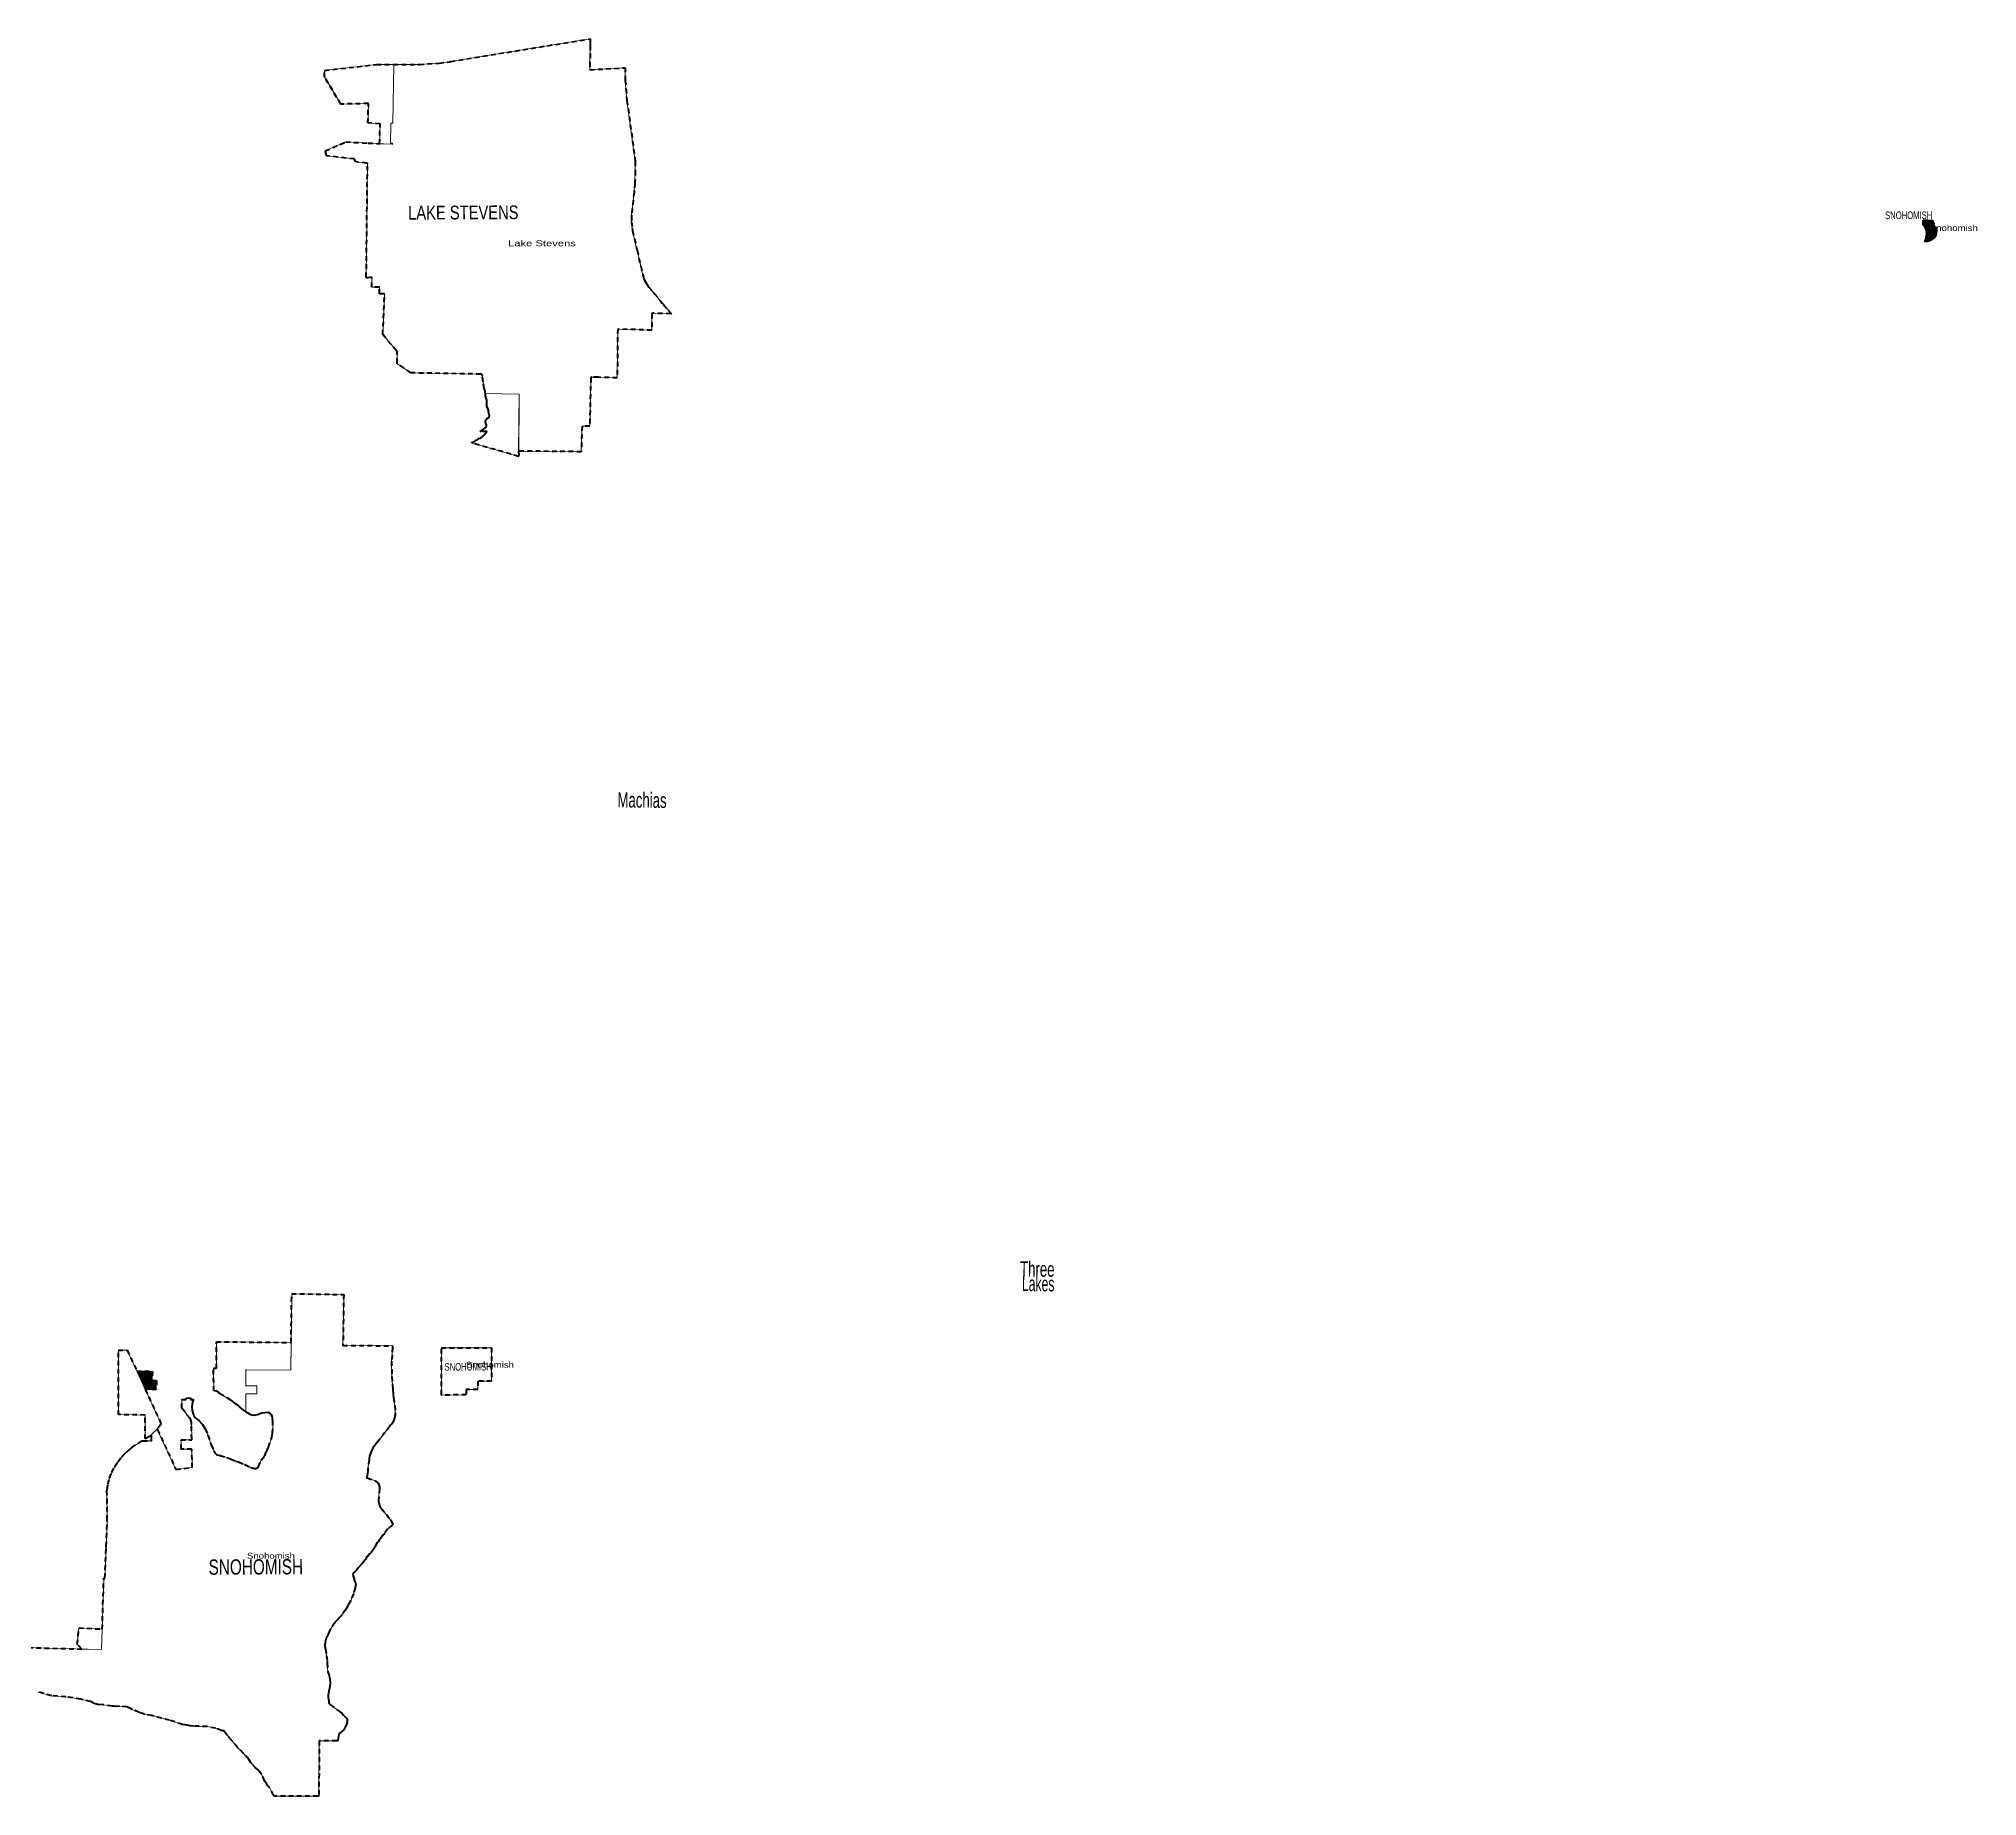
# Model space of a CAD drawing. Header units: feet. Extents: x -903180 to 1023491, y -707744 to 564635.
# Drawn here: x -274972 to -223858, y 150711 to 197042 of the extents above; entities that cross this region are included whole.
import ezdxf

# ---------------------------------------------------------------- set-up
doc = ezdxf.new("R2010")
doc.units = ezdxf.units.FT
doc.header["$LTSCALE"] = 80
doc.linetypes.add('SHORT_DASHED', pattern=[2.7, 1.5, -1.2])
doc.layers.add('13', color=7, linetype='SHORT_DASHED', lineweight=40)
doc.layers.add('58', color=7, linetype='Continuous', lineweight=13)
for name, color, linetype in [('14', 7, 'Continuous'), ('16', 7, 'Continuous'), ('36', 7, 'Continuous')]:
    doc.layers.add(name, color=color, linetype=linetype)

msp = doc.modelspace()

# ---------------------------------------------------------------- hatches: boundary and pattern name
at = {"layer": '58'}
for points in [[(-224932.84, 192024.55), (-224930.62, 191975.26), (-224936.77, 191931.23), (-224950.52, 191870.32), (-224975.08, 191813.35), (-225024.19, 191767.18), (-225069.38, 191740.66), (-225116.53, 191716.1), (-225181.36, 191696.46), (-225236.37, 191690.56), (-225203.95, 191779.95), (-225193.15, 191862.47), (-225188.24, 191918.46), (-225191.18, 191960.7), (-225203.95, 192013.74), (-225212.27, 192038.4), (-225219.64, 192053.5), (-225224.67, 192063.69), (-225228.97, 192070.45), (-225228.97, 192070.45), (-225249.14, 192102.15), (-225284.23, 192137.03), (-225283.39, 192257.03), (-225049.73, 192256.37), (-224956.16, 192084.29)], [(-272388.02, 161924.11), (-271976.13, 161910.04), (-271985.95, 161670.24), (-271865.95, 161670.48), (-271873.21, 161430.59), (-272162.5, 161433.9)]]:
    msp.add_hatch(color=256, dxfattribs=at).paths.add_polyline_path(points)

# ---------------------------------------------------------------- linework, layer by layer
at = {"layer": '13'}
for p, q in [((-265853.36, 190298.93), (-265852.44, 190318.93)), ((-272388.02, 161924.11), (-271976.13, 161910.04)), ((-272525.52, 159892.87), (-272346.38, 160019.73)), ((-266223.66, 157120.95), (-266252.41, 157093.27))]:
    msp.add_line(p, q, dxfattribs=at)
for points in [[(-265852.44, 190318.93), (-265872.45, 190318.71), (-265988.17, 190317.45), (-265988.17, 190496.15), (-266189.72, 190496.15), (-266187.64, 190755.88), (-266316.17, 190741.97), (-266336.17, 190739.8), (-266335.96, 190759.8), (-266305.17, 193744.68), (-266304.97, 193764.45), (-266327.09, 193766.84), (-266614.62, 193797.93), (-266654.62, 193874.3), (-267389.17, 193956.38), (-267418.26, 194085.21), (-266876.99, 194322.47), (-266286.16, 194292.13), (-265984.99, 194276.74), (-265971.76, 194803.34), (-266292.36, 194823.52), (-266279.54, 195334.19), (-267006.66, 195319.13), (-267438.24, 196037.23), (-267433.93, 196208.79), (-266066.93, 196362.39), (-265611.12, 196363.77), (-264974.21, 196366.16), (-264954.22, 196366.24), (-264934.21, 196367.41), (-264414.25, 196397.74), (-264151.76, 196434.26), (-264131.99, 196437.01), (-264111.76, 196440.32), (-260434.15, 197041.9), (-260434.02, 196906.02), (-260434, 196886.95), (-260434.14, 196866.02), (-260438.47, 196225.15), (-259507.27, 196277.95), (-259505.79, 195945.62), (-259462.59, 195416.8), (-259242.46, 193806.24), (-259243.93, 193564.21), (-259244.46, 193555.49), (-259250.38, 193274.52), (-259250.8, 193254.53), (-259252.57, 193234.52), (-259269.84, 193038.91), (-259271.61, 193018.87), (-259273.86, 192998.91), (-259341, 192402.65), (-259343.25, 192382.65), (-259343.1, 192362.65), (-259341.98, 192208.99), (-259322.56, 192036.42), (-259312.99, 191984), (-259206.66, 191512.41), (-259202.16, 191492.45), (-259197.45, 191472.41), (-259050.15, 190845.8), (-259045.5, 190826), (-259040.5, 190805.8), (-259028.56, 190757.55), (-259004.64, 190691.42), (-259001.25, 190683.87), (-258992.3, 190663.93), (-258979.73, 190643.87), (-258921.45, 190550.82), (-258881.54, 190497.03), (-258769.27, 190361.27), (-258752.73, 190341.27), (-258737.87, 190321.27), (-258532.04, 190074.22), (-258515.38, 190054.22), (-258496.87, 190034.22), (-258302.29, 189810.98), (-258284.71, 189790.82), (-258309.54, 189791.66), (-258783.37, 189807.76), (-258802.26, 189808.4), (-258802.45, 189788.44), (-258806.58, 189360.81), (-259706.35, 189388.94), (-259718.76, 188101.57), (-260224.39, 188117.06), (-260396.41, 188121.94), (-260416.02, 188122.5), (-260416.47, 188102.51), (-260445.09, 186830.97), (-260646.65, 186828.89), (-260667.43, 186155.62), (-262319.28, 186174.33), (-262317.35, 186031.32)], [(-262317.35, 186031.32), (-263562.91, 186390.37), (-263549.69, 186397.33), (-263524.93, 186410.52), (-263509.89, 186418.65), (-263494.32, 186427.14), (-263477.55, 186436.39), (-263463.87, 186443.97), (-263441.84, 186456.39), (-263424.09, 186466.49), (-263419.66, 186469.03), (-263414.87, 186471.8), (-263401.73, 186479.43), (-263390.31, 186486.07), (-263375.07, 186495.02), (-263350.61, 186509.58), (-263338.06, 186517.14), (-263327.76, 186523.4), (-263319.97, 186528.12), (-263313.28, 186532.2), (-263301.27, 186539.62), (-263296.56, 186542.53), (-263289.6, 186546.88), (-263284.7, 186549.93), (-263280.65, 186552.41), (-263278.04, 186554.45), (-263273.54, 186558.05), (-263263.52, 186566.21), (-263258.47, 186570.51), (-263247.44, 186580.03), (-263236.87, 186589.58), (-263228.33, 186597.57), (-263223.64, 186602.07), (-263215.19, 186610.36), (-263212.11, 186613.43), (-263204.49, 186621.25), (-263194.64, 186631.71), (-263183.92, 186643.59), (-263176.9, 186651.62), (-263171.27, 186658.29), (-263166.76, 186663.71), (-263158.76, 186673.58), (-263155.69, 186677.53), (-263148.87, 186686.31), (-263345.69, 186688.86), (-263308.4, 186703.09), (-263205.69, 186775.72), (-263167.47, 186834.19), (-263171.53, 186878.51), (-263177.58, 186876.49), (-263189.69, 186898.64), (-263185.67, 186914.76), (-263197.8, 186953.04), (-263187.75, 186979.24), (-263183.74, 186999.4), (-263163.6, 187013.51), (-263163.61, 187023.6), (-263103.44, 187053.74), (-263098.47, 187056.62), (-263093.82, 187069.61), (-263091.51, 187081.39), (-263090.38, 187090.83), (-263085.13, 187103.41), (-263112.69, 187204.63), (-263116.76, 187250.97), (-263122.49, 187279.51), (-263136.42, 187307.04), (-263147.07, 187327.51), (-263159.18, 187355.72), (-263157.18, 187371.83), (-263153.2, 187456.94), (-263158.16, 187513.47), (-263189.26, 187622.9), (-263194.4, 187659.64), (-263202.03, 187721.89), (-263205.15, 187755.14), (-263205.75, 187757.04), (-263207, 187761.06), (-263213.67, 187782.94), (-263219.72, 187801.06), (-263227.73, 187825.02), (-263253.59, 188000.78), (-263273.88, 188147.85), (-263281.43, 188180.97), (-263291.81, 188200.91), (-263315.07, 188201.33), (-265161.12, 188234.67), (-265500.07, 188466.54), (-265518.03, 188478.82), (-265518.36, 188500.22), (-265522.7, 188776.51), (-265523.01, 188796.49), (-265539.82, 188816.51), (-265901.68, 189247.63), (-265853.36, 190298.93)], [(-270289.14, 162693.78), (-268319.88, 162672.52), (-268301.74, 163959.3), (-266930.69, 163936.32), (-266951.17, 162593.08), (-265660.76, 162586.65), (-265640.79, 162586.55), (-265641.04, 162568.44), (-265641.51, 162534.91), (-265654.94, 162340.11), (-265668.82, 162178.22), (-265664.2, 161776.85), (-265634.5, 161431.76), (-265630.94, 161292.81), (-265614.44, 161218.69), (-265583.48, 161010.63), (-265575.23, 160818.82), (-265574.41, 160799.72), (-265575.16, 160778.82), (-265575.65, 160765.01), (-265581.5, 160718.9), (-265592.13, 160673.66), (-265607.44, 160629.78), (-265627.26, 160587.73), (-265639.23, 160567.99), (-265654.29, 160543.16), (-265666.44, 160527.99), (-265681.58, 160509.09), (-265697.42, 160489.31), (-265713.2, 160469.09), (-266051.99, 160035.1), (-266066.93, 160015.95), (-266085.39, 159995.1), (-266122.33, 159950.68), (-266164.46, 159887.62), (-266199.78, 159820.49), (-266227.88, 159750.05), (-266248.47, 159677.05), (-266257.88, 159622.29), (-266261.42, 159601.65), (-266264.16, 159582.29), (-266297.86, 159343.88), (-266299.06, 159335.41), (-266298.75, 159303.88), (-266298.62, 159269.08), (-266304.04, 159215.5), (-266315.04, 159162.77), (-266324.92, 159131.96), (-266331.53, 159111.35), (-266313.15, 159104.47), (-266098.45, 159024.05), (-266084.5, 159016.35), (-266067.44, 159004.74), (-266051.69, 158991.41), (-266037.41, 158976.52), (-266024.77, 158960.21), (-266013.9, 158942.66), (-266004.93, 158924.08), (-265997.95, 158904.67), (-265993.04, 158884.62), (-265990.25, 158864.18), (-265990.23, 158863.56), (-265989.61, 158843.44), (-265990.81, 158823.56), (-266010.26, 158503.32), (-266009.75, 158483.17), (-266006.16, 158450.7), (-265999.19, 158418.78), (-265988.92, 158387.76), (-265975.47, 158357.98), (-265958.98, 158329.77), (-265939.63, 158303.44), (-265693.02, 157998.77), (-265643.01, 157898.29), (-265632.74, 157877.65), (-265651.6, 157858.29), (-265663.37, 157846.2), (-265772.12, 157747.47), (-265859.01, 157632.18), (-265893.81, 157604.62), (-265955.97, 157517.08), (-265972.48, 157497.23), (-265990.89, 157483.48), (-266026.5, 157413.59), (-266045, 157395.79), (-266103.25, 157302.14), (-266103.55, 157286.01), (-266134.79, 157234.18), (-266223.66, 157120.95)], [(-269527.23, 160860.2), (-269581.28, 160901.04), (-269665.89, 160970.87), (-269682.03, 160983.93), (-269689.86, 160995.18), (-269696.95, 161003.25), (-269726.78, 161024.53), (-269764.44, 161047.51), (-269802.59, 161073.68), (-269904.56, 161154.76), (-270123.66, 161283.88), (-270220.49, 161340.24), (-270250.08, 161368.61), (-270270.87, 161381.81), (-270293.36, 161387.68), (-270359.63, 161399.66), (-270360.92, 161994.6), (-270287.92, 161993.74), (-270289.14, 162693.78)], [(-272346.38, 160019.73), (-272264.24, 160069.81), (-272247.84, 160079.81), (-272224.24, 160079.62), (-272020.1, 160077.98), (-272000.08, 160077.82), (-271999.93, 160095.38), (-271998.84, 160221.78), (-271998.66, 160242.36), (-272074.06, 160182.58), (-272163.74, 160130.87), (-272166.03, 160761.34), (-272866.08, 160772.05), (-272872.26, 162472.34), (-272638.59, 162468.76), (-272388.02, 161924.11)], [(-271976.13, 161910.04), (-271985.95, 161670.24), (-271865.95, 161670.48), (-271873.21, 161430.59), (-272162.5, 161433.9)], [(-272162.5, 161433.9), (-271744.7, 160525.73), (-271848.56, 160389.24), (-271839.42, 160369.49), (-271357, 159327.57), (-270927.79, 159376.15), (-270935.19, 159859.83), (-271217.38, 159861.7), (-271219.53, 160110.01), (-270965.05, 160109.34), (-270938.81, 160109.27), (-270939.08, 160129.29), (-270944.38, 160513.41), (-270944.56, 160526.61), (-270947.04, 160553.41), (-270948.5, 160567), (-270954.58, 160595.33), (-270963.6, 160622.88), (-270975.44, 160649.33), (-270989.99, 160674.4), (-271197.34, 160942.09), (-271196.3, 161169.86), (-271089.2, 161166.21), (-271087.75, 161209.05), (-270974.07, 161209.54), (-270973.88, 161167.54), (-270904.93, 161167.83), (-270884.27, 161167.92), (-270896.94, 161147.92), (-270920.1, 161111.34), (-270930.06, 161034.7), (-270933.97, 160986.08), (-270926.94, 160883.97), (-270886.79, 160746.95), (-270884.06, 160743.51), (-270849.4, 160699.85), (-270821.76, 160669.07), (-270750.22, 160615.27), (-270671.29, 160527.04), (-270657.53, 160508.63), (-270583.09, 160396.29), (-270511.71, 160229.56), (-270425.91, 159973.84), (-270354.41, 159813.16), (-270325.16, 159762.19), (-270279.75, 159712.92), (-270191.46, 159691.06), (-270017.11, 159637.3), (-269912.95, 159603.03), (-269783.05, 159544.08), (-269702.76, 159526.41), (-269540.85, 159454.74), (-269522.87, 159446.33), (-269379.1, 159375.01), (-269284.89, 159346.99), (-269234.39, 159352.07), (-269197.7, 159373.54), (-269179.06, 159399.4), (-269105.15, 159573.43), (-269024.62, 159672.7), (-268997.84, 159702.44), (-268984.27, 159778.8), (-268950.86, 159838.66), (-268917.18, 159912.62), (-268825.33, 160181.08), (-268805.29, 160279.5), (-268803.2, 160493.21), (-268799.51, 160579.86), (-268813.12, 160711.2), (-268836.44, 160756), (-268852.21, 160774.45), (-268871.86, 160801.05), (-268917.78, 160824.11), (-269014.67, 160817.9), (-269093.49, 160807.32), (-269205.21, 160763.08), (-269304.31, 160746.83), (-269380.57, 160764.43), (-269467.32, 160816.68), (-269504.49, 160843.82), (-269527.23, 160860.2)], [(-276113.72, 154652.64), (-273834.88, 154590.53), (-273955.31, 154719.01), (-273912.37, 155150.41), (-273299.05, 155118.46), (-273257.88, 156464.1), (-273229.87, 156464.22), (-273196.37, 157270.03), (-273195.55, 157290.03), (-273194.72, 157310.03), (-273167.75, 157958.74), (-273166.92, 157978.8), (-273167.08, 157998.74), (-273173.17, 158749.34), (-273173.38, 158775.14), (-273171.16, 158789.34), (-273148.6, 158933.65), (-273105.87, 159094.38), (-273046.58, 159249.75), (-272971.38, 159398.09), (-272881.08, 159537.74), (-272776.67, 159667.19), (-272659.31, 159785.03)], [(-272659.31, 159785.03), (-272565.52, 159862.13), (-272544.28, 159879.59), (-272525.52, 159892.87)], [(-266252.41, 157093.27), (-266270.66, 157087.57), (-266295.73, 157041.67), (-266317.49, 157019.62), (-266338.37, 156998.48), (-266341.1, 156983.33), (-266349.65, 156964.07), (-266378.36, 156938.4), (-266450.87, 156836.95), (-266545.47, 156739.97), (-266605.42, 156662.48), (-266658.83, 156611.08), (-266690.02, 156561.26), (-266673.25, 156490.36), (-266646.9, 156393.07), (-266619.81, 156334.07), (-266614.47, 156297.67), (-266626.33, 156205.14), (-266673.69, 156048.76), (-266745.7, 155868.67), (-266810.31, 155759), (-266825.11, 155722.99), (-266881.42, 155625.26), (-266982.88, 155486.06), (-267081.63, 155383.1), (-267168.16, 155285.95), (-267299.03, 155084.8), (-267339.33, 154980.72), (-267385.34, 154894.9), (-267395.68, 154880.98), (-267421.89, 154776.64), (-267429.8, 154680), (-267415.38, 154591), (-267382.56, 154410.9), (-267367.35, 154259.37), (-267364.02, 154223.01), (-267346.23, 153994.82), (-267323.45, 153921.79), (-267299.32, 153814.45), (-267289.95, 153673.13), (-267310.69, 153538.43), (-267337.38, 153407.87), (-267344.59, 153347.52), (-267340.86, 153312.16), (-267340.54, 153305.03), (-267334.73, 153272.16), (-267327.68, 153232.23), (-267324.48, 153212.23), (-267320.9, 153192.23), (-267319.87, 153182.05), (-267319.37, 153179.72), (-267313.87, 153158.58), (-267294.17, 153142.11), (-267278.68, 153124.66), (-267040.32, 152940.62), (-266984.65, 152901.24), (-266939.38, 152843.92), (-266901.6, 152816.97), (-266850.34, 152757.51), (-266844.37, 152753.36), (-266837.02, 152716.93), (-266840.23, 152654.48), (-266889.02, 152528.39), (-266930.64, 152460.63), (-267026.95, 152379.8), (-267056.13, 152329.96), (-267070.89, 152295.96), (-267089.77, 152189.7), (-267090.47, 152169.7), (-267112.35, 152169.72), (-267574.21, 152170.25), (-267587.41, 150731.47), (-267587.6, 150711.45)], [(-267587.6, 150711.45), (-267613.03, 150711.55), (-268748.98, 150716.2), (-268768.67, 150716.28), (-268780.03, 150736.84), (-268891.68, 150938.94), (-268939.03, 150992.28), (-268962.47, 151031.04), (-269019.21, 151120.85), (-269096.47, 151295.74), (-269191.17, 151402.41), (-269192.88, 151418.58), (-269220.73, 151437.26), (-269258.55, 151462.18), (-269369.06, 151585.28), (-269436.05, 151682.01), (-269569.18, 151840.71), (-269729.18, 151995.73), (-269890.76, 152188.38), (-270001.04, 152323.58), (-270042.67, 152360.67), (-270091.69, 152432.19), (-270115.83, 152434.66), (-270153.88, 152447.5), (-270307.95, 152506.91), (-270534.99, 152545.55), (-270740.32, 152559.57), (-270889.55, 152556.37), (-270975.73, 152569.76), (-271060.63, 152580.6), (-271180.85, 152601.48), (-271521.32, 152716.89), (-271994.73, 152836.87), (-272185.5, 152874.8), (-272327.79, 152917.87), (-272507.6, 153001.97), (-272555.49, 153027.08), (-272651.52, 153065.21), (-272844.69, 153083.03), (-272943.51, 153080.89), (-272981.63, 153089.69), (-273040.11, 153088.8), (-273277.38, 153119.55), (-273408.28, 153126.1), (-273422.59, 153129.02), (-273539.44, 153169.89), (-273604.58, 153204.6), (-273864.86, 153268.45), (-274255.12, 153331.75), (-274640.23, 153360.06), (-274990.66, 153458.53)]]:
    msp.add_lwpolyline(points, dxfattribs=at)
for points in [[(-225283.39, 192257.03), (-225049.73, 192256.37), (-224956.16, 192084.29), (-224932.84, 192024.55), (-224930.62, 191975.26), (-224936.77, 191931.23), (-224950.52, 191870.32), (-224975.08, 191813.35), (-225024.19, 191767.18), (-225069.38, 191740.66), (-225116.53, 191716.1), (-225181.36, 191696.46), (-225236.37, 191690.56), (-225203.95, 191779.95), (-225193.15, 191862.47), (-225188.24, 191918.46), (-225191.18, 191960.7), (-225203.95, 192013.74), (-225212.27, 192038.4), (-225219.64, 192053.5), (-225224.67, 192063.69), (-225228.97, 192070.45), (-225249.14, 192102.15), (-225284.11, 192138.96)], [(-264353.74, 161288.5), (-264353.75, 161304.75), (-264354.25, 162528.03), (-263032.84, 162528.57), (-263032.49, 161650.1), (-263394.36, 161649.95), (-263394.29, 161430.44), (-263699.54, 161430.33), (-263699.49, 161288.78), (-264333.74, 161288.51)]]:
    msp.add_lwpolyline(points, close=True, dxfattribs=at)
at = {"layer": '58'}
for p, q in [((-260434, 196886.95), (-260434.15, 197041.9)), ((-263345.53, 186688.92), (-263344.19, 186688.84))]:
    msp.add_line(p, q, dxfattribs=at)
for points in [[(-265644.63, 194259.08), (-265664.66, 194260.11), (-266286.16, 194292.13), (-266876.99, 194322.47), (-267418.26, 194085.21), (-267389.17, 193956.38), (-266654.62, 193874.3), (-266614.62, 193797.93), (-266327.09, 193766.84), (-266304.97, 193764.45), (-266305.17, 193744.68), (-266335.96, 190759.8), (-266336.17, 190739.8), (-266316.17, 190741.97), (-266187.64, 190755.88), (-266189.72, 190496.15), (-265988.17, 190496.15), (-265988.17, 190317.45), (-265872.45, 190318.71), (-265852.44, 190318.93), (-265853.36, 190298.93), (-265901.68, 189247.63), (-265539.82, 188816.51), (-265523.01, 188796.49), (-265522.7, 188776.51), (-265518.36, 188500.22), (-265518.03, 188478.82), (-265500.07, 188466.54), (-265161.12, 188234.67), (-263315.07, 188201.33), (-263291.81, 188200.91), (-263281.43, 188180.97), (-263273.88, 188147.85), (-263253.59, 188000.78), (-263227.73, 187825.02), (-263219.72, 187801.06), (-263213.67, 187782.94), (-263207, 187761.06), (-263205.15, 187755.14), (-263202.03, 187721.89), (-263198.88, 187688.67), (-262306.96, 187674.62), (-262319.42, 186174.33), (-260667.43, 186155.62), (-260646.65, 186828.89), (-260445.09, 186830.97), (-260416.47, 188102.51), (-260416.02, 188122.5), (-260396.41, 188121.94), (-260224.39, 188117.06), (-259718.76, 188101.57), (-259706.35, 189388.94), (-258806.58, 189360.81), (-258802.45, 189788.44), (-258802.26, 189808.4), (-258783.37, 189807.76), (-258309.54, 189791.66), (-258284.71, 189790.82), (-258302.29, 189810.98), (-258496.87, 190034.22), (-258515.38, 190054.22), (-258532.04, 190074.22), (-258737.87, 190321.27), (-258752.73, 190341.27), (-258769.27, 190361.27), (-258881.54, 190497.03), (-258921.45, 190550.82), (-258979.73, 190643.87), (-258992.3, 190663.93), (-259001.25, 190683.87), (-259004.64, 190691.42), (-259028.56, 190757.55), (-259040.5, 190805.8), (-259045.5, 190826), (-259050.15, 190845.8), (-259197.45, 191472.41), (-259202.16, 191492.45), (-259206.66, 191512.41), (-259312.99, 191984), (-259322.56, 192036.42), (-259341.98, 192208.99), (-259343.1, 192362.65), (-259343.25, 192382.65), (-259341, 192402.65), (-259273.86, 192998.91), (-259271.61, 193018.87), (-259269.84, 193038.91), (-259252.57, 193234.52), (-259250.8, 193254.53), (-259250.38, 193274.52), (-259244.46, 193555.49), (-259243.93, 193564.21), (-259242.46, 193806.24), (-259462.59, 195416.8), (-259505.79, 195945.62), (-259507.27, 196277.95), (-260438.47, 196225.15), (-260434.14, 196866.02), (-260434, 196886.95)], [(-260434.15, 197041.9), (-264111.76, 196440.32), (-264131.99, 196437.01), (-264151.76, 196434.26), (-264414.25, 196397.74), (-264934.21, 196367.41), (-264954.22, 196366.24), (-264974.21, 196366.16), (-265611.12, 196363.77), (-265635.77, 194815.26), (-265685.78, 194814.73), (-265694.14, 194289.89), (-265644.13, 194290.42)], [(-263344.19, 186688.84), (-263149.01, 186686.12), (-263163.19, 186667.18), (-263208.18, 186615.74), (-263267.9, 186562.68), (-263304.83, 186538.93), (-263402.63, 186478.19), (-263498.98, 186424.16), (-263562.91, 186390.37), (-262317.35, 186031.32), (-262306.96, 187674.62), (-263198.88, 187688.67)], [(-265641.51, 162534.91), (-265641.04, 162568.44), (-265640.79, 162586.55), (-265660.76, 162586.65), (-266951.17, 162593.08), (-266930.69, 163936.32), (-268301.74, 163959.3), (-268328.28, 161941), (-269495.98, 161948.77), (-269516, 161948.9), (-269515.85, 161925.71), (-269513.34, 161527.42), (-269221.93, 161528.67), (-269220.79, 161323.21), (-269510.5, 161321.95), (-269509.73, 160872.96), (-269509.7, 160851.87), (-269491.3, 160839.42), (-269380.57, 160764.43), (-269304.31, 160746.83), (-269205.21, 160763.08), (-269093.49, 160807.32), (-269014.67, 160817.9), (-268917.78, 160824.11), (-268871.86, 160801.05), (-268852.21, 160774.45), (-268836.44, 160756), (-268813.12, 160711.2), (-268799.51, 160579.86), (-268803.2, 160493.21), (-268805.29, 160279.5), (-268825.33, 160181.08), (-268917.18, 159912.62), (-268950.86, 159838.66), (-268984.27, 159778.8), (-268997.84, 159702.44), (-269024.62, 159672.7), (-269105.15, 159573.43), (-269179.06, 159399.4), (-269197.7, 159373.54), (-269234.39, 159352.07), (-269284.89, 159346.99), (-269379.1, 159375.01), (-269522.87, 159446.33), (-269540.85, 159454.74), (-269702.76, 159526.41), (-269783.05, 159544.08), (-269912.95, 159603.03), (-270017.11, 159637.3), (-270191.46, 159691.06), (-270279.75, 159712.92), (-270325.16, 159762.19), (-270354.41, 159813.16), (-270425.91, 159973.84), (-270511.71, 160229.56), (-270583.09, 160396.29), (-270657.53, 160508.63), (-270671.29, 160527.04), (-270750.22, 160615.27), (-270821.76, 160669.07), (-270849.4, 160699.85), (-270884.06, 160743.51), (-270886.79, 160746.95), (-270926.94, 160883.97), (-270933.97, 160986.08), (-270930.06, 161034.7), (-270920.1, 161111.34), (-270896.94, 161147.92), (-270884.27, 161167.92), (-270904.93, 161167.83), (-270973.88, 161167.54), (-270974.07, 161209.54), (-271087.75, 161209.05), (-271089.2, 161166.21), (-271196.3, 161169.86), (-271197.34, 160942.09), (-270989.99, 160674.4), (-270975.44, 160649.33), (-270963.6, 160622.88), (-270954.58, 160595.33), (-270948.5, 160567), (-270947.04, 160553.41), (-270944.56, 160526.61), (-270944.38, 160513.41), (-270939.08, 160129.29), (-270938.81, 160109.27), (-270965.05, 160109.34), (-271219.53, 160110.01), (-271217.38, 159861.7), (-270935.19, 159859.83), (-270927.79, 159376.15), (-271357, 159327.57), (-271839.42, 160369.49), (-271848.56, 160389.24), (-271865.62, 160369.49), (-271868.12, 160366.59), (-271979.27, 160260.81), (-271998.66, 160242.36), (-271998.84, 160221.78), (-271999.93, 160095.38), (-272000.08, 160077.82)], [(-266745.7, 155868.67), (-266673.69, 156048.76), (-266626.33, 156205.14), (-266614.47, 156297.67), (-266619.81, 156334.07), (-266646.9, 156393.07), (-266673.25, 156490.36), (-266690.02, 156561.26), (-266658.83, 156611.08), (-266605.42, 156662.48), (-266545.47, 156739.97), (-266450.87, 156836.95), (-266378.36, 156938.4), (-266349.65, 156964.07), (-266341.1, 156983.33), (-266338.37, 156998.48), (-266317.49, 157019.62), (-266295.73, 157041.67), (-266270.66, 157087.57), (-266252.41, 157093.27), (-266223.66, 157120.95), (-266134.79, 157234.18), (-266103.55, 157286.01), (-266103.25, 157302.14), (-266045, 157395.79), (-266026.5, 157413.59), (-265990.89, 157483.48), (-265972.48, 157497.23), (-265955.97, 157517.08), (-265893.81, 157604.62), (-265859.01, 157632.18), (-265772.12, 157747.47), (-265663.37, 157846.2), (-265651.6, 157858.29), (-265632.74, 157877.65), (-265643.01, 157898.29), (-265693.02, 157998.77), (-265939.63, 158303.44), (-265958.98, 158329.77), (-265975.47, 158357.98), (-265988.92, 158387.76), (-265999.19, 158418.78), (-266006.16, 158450.7), (-266009.75, 158483.17), (-266010.26, 158503.32), (-265990.81, 158823.56), (-265989.61, 158843.44), (-265990.23, 158863.56), (-265990.25, 158864.18), (-265993.04, 158884.62), (-265997.95, 158904.67), (-266004.93, 158924.08), (-266013.9, 158942.66), (-266024.77, 158960.21), (-266037.41, 158976.52), (-266051.69, 158991.41), (-266067.44, 159004.74), (-266084.5, 159016.35), (-266098.45, 159024.05), (-266313.15, 159104.47), (-266331.53, 159111.35), (-266324.92, 159131.96), (-266315.04, 159162.77), (-266304.04, 159215.5), (-266298.62, 159269.08), (-266298.75, 159303.88), (-266299.06, 159335.41), (-266297.86, 159343.88), (-266264.16, 159582.29), (-266261.42, 159601.65), (-266257.88, 159622.29), (-266248.47, 159677.05), (-266227.88, 159750.05), (-266199.78, 159820.49), (-266164.46, 159887.62), (-266122.33, 159950.68), (-266085.39, 159995.1), (-266066.93, 160015.95), (-266051.99, 160035.1), (-265713.2, 160469.09), (-265697.42, 160489.31), (-265681.58, 160509.09), (-265666.44, 160527.99), (-265654.29, 160543.16), (-265639.23, 160567.99), (-265627.26, 160587.73), (-265607.44, 160629.78), (-265592.13, 160673.66), (-265581.5, 160718.9), (-265575.65, 160765.01), (-265575.16, 160778.82), (-265574.41, 160799.72), (-265575.23, 160818.82), (-265583.48, 161010.63), (-265614.44, 161218.69), (-265630.94, 161292.81), (-265634.5, 161431.76), (-265664.2, 161776.85), (-265668.82, 162178.22), (-265654.94, 162340.11), (-265641.51, 162534.91)], [(-272000.08, 160077.82), (-272020.1, 160077.98), (-272224.24, 160079.62), (-272247.84, 160079.81), (-272264.24, 160069.81), (-272346.38, 160019.73), (-272525.52, 159892.87), (-272544.28, 159879.59), (-272565.52, 159862.13), (-272659.31, 159785.03), (-272776.67, 159667.19), (-272881.08, 159537.74), (-272971.38, 159398.09), (-273046.58, 159249.75), (-273105.87, 159094.38), (-273148.6, 158933.65), (-273171.16, 158789.34), (-273173.38, 158775.14), (-273173.17, 158749.34), (-273167.08, 157998.74), (-273166.92, 157978.8), (-273167.75, 157958.74), (-273194.72, 157310.03), (-273195.55, 157290.03), (-273196.37, 157270.03), (-273229.87, 156464.22), (-273257.88, 156464.1), (-273315.62, 154576.34), (-276113.72, 154652.64)], [(-267587.6, 150711.45), (-267587.41, 150731.47), (-267574.21, 152170.25), (-267112.35, 152169.72), (-267090.47, 152169.7), (-267089.77, 152189.7), (-267070.89, 152295.96), (-267056.13, 152329.96), (-267026.95, 152379.8), (-266930.64, 152460.63), (-266889.02, 152528.39), (-266840.23, 152654.48), (-266837.02, 152716.93), (-266844.37, 152753.36), (-266850.34, 152757.51), (-266901.6, 152816.97), (-266939.38, 152843.92), (-266984.65, 152901.24), (-267040.32, 152940.62), (-267278.68, 153124.66), (-267294.17, 153142.11), (-267313.87, 153158.58), (-267319.37, 153179.72), (-267319.87, 153182.05), (-267320.9, 153192.23), (-267324.48, 153212.23), (-267327.68, 153232.23), (-267334.73, 153272.16), (-267340.54, 153305.03), (-267340.86, 153312.16), (-267344.59, 153347.52), (-267337.38, 153407.87), (-267310.69, 153538.43), (-267289.95, 153673.13), (-267299.32, 153814.45), (-267323.45, 153921.79), (-267346.23, 153994.82), (-267364.02, 154223.01), (-267367.35, 154259.37), (-267382.56, 154410.9), (-267415.38, 154591), (-267429.8, 154680), (-267421.89, 154776.64), (-267395.68, 154880.98), (-267385.34, 154894.9), (-267339.33, 154980.72), (-267299.03, 155084.8), (-267168.16, 155285.95), (-267081.63, 155383.1), (-266982.88, 155486.06), (-266881.42, 155625.26), (-266825.11, 155722.99), (-266810.31, 155759), (-266745.7, 155868.67)], [(-274990.66, 153458.53), (-274640.23, 153360.06), (-274255.12, 153331.75), (-273864.86, 153268.45), (-273604.58, 153204.6), (-273539.44, 153169.89), (-273422.59, 153129.02), (-273408.28, 153126.1), (-273277.38, 153119.55), (-273040.11, 153088.8), (-272981.63, 153089.69), (-272943.51, 153080.89), (-272844.69, 153083.03), (-272651.52, 153065.21), (-272555.49, 153027.08), (-272507.6, 153001.97), (-272327.79, 152917.87), (-272185.5, 152874.8), (-271994.73, 152836.87), (-271521.32, 152716.89), (-271180.85, 152601.48), (-271060.63, 152580.6), (-270975.73, 152569.76), (-270889.55, 152556.37), (-270740.32, 152559.57), (-270534.99, 152545.55), (-270307.95, 152506.91), (-270153.88, 152447.5), (-270115.83, 152434.66), (-270091.69, 152432.19), (-270042.67, 152360.67), (-270001.04, 152323.58), (-269890.76, 152188.38), (-269729.18, 151995.73), (-269569.18, 151840.71), (-269436.05, 151682.01), (-269369.06, 151585.28), (-269258.55, 151462.18), (-269220.73, 151437.26), (-269192.88, 151418.58), (-269191.17, 151402.41), (-269096.47, 151295.74), (-269019.21, 151120.85), (-268962.47, 151031.04), (-268939.03, 150992.28), (-268891.68, 150938.94), (-268780.03, 150736.84), (-268768.67, 150716.28), (-268748.98, 150716.2), (-267613.03, 150711.55), (-267587.6, 150711.45)]]:
    msp.add_lwpolyline(points, dxfattribs=at)
for points in [[(-267433.93, 196208.79), (-266066.93, 196362.39), (-265611.12, 196363.77), (-265635.77, 194815.26), (-265685.78, 194814.73), (-265694.14, 194289.89), (-265644.13, 194290.42), (-265644.63, 194259.08), (-265664.66, 194260.11), (-265984.99, 194276.74), (-265971.76, 194803.34), (-266292.36, 194823.52), (-266279.54, 195334.19), (-267006.66, 195319.13), (-267438.24, 196037.23)], [(-224932.84, 192024.55), (-224930.62, 191975.26), (-224936.77, 191931.23), (-224950.52, 191870.32), (-224975.08, 191813.35), (-225024.19, 191767.18), (-225069.38, 191740.66), (-225116.53, 191716.1), (-225181.36, 191696.46), (-225236.37, 191690.56), (-225203.95, 191779.95), (-225193.15, 191862.47), (-225188.24, 191918.46), (-225191.18, 191960.7), (-225203.95, 192013.74), (-225212.27, 192038.4), (-225219.64, 192053.5), (-225224.67, 192063.69), (-225228.97, 192070.45), (-225228.97, 192070.45), (-225249.14, 192102.15), (-225284.23, 192137.03), (-225283.39, 192257.03), (-225049.73, 192256.37), (-224956.16, 192084.29)], [(-269904.56, 161154.76), (-270123.66, 161283.88), (-270220.49, 161340.24), (-270250.08, 161368.61), (-270251.3, 161372.96), (-270270.87, 161381.81), (-270293.36, 161387.68), (-270359.63, 161399.66), (-270360.92, 161994.6), (-270287.92, 161993.74), (-270289.14, 162693.78), (-268319.88, 162672.52), (-268328.28, 161941), (-269495.98, 161948.77), (-269515.85, 161925.71), (-269513.34, 161527.42), (-269221.93, 161528.67), (-269220.79, 161323.21), (-269510.5, 161321.95), (-269509.73, 160872.96), (-269509.7, 160851.87), (-269527.23, 160860.2), (-269665.89, 160970.87), (-269682.03, 160983.93), (-269696.95, 161003.25), (-269764.44, 161047.51), (-269802.59, 161073.68), (-269802.59, 161073.68), (-269904.56, 161154.76)], [(-272872.26, 162472.34), (-272638.59, 162468.76), (-271744.7, 160525.73), (-271865.62, 160369.49), (-271979.27, 160260.81), (-272074.06, 160182.58), (-272163.74, 160130.87), (-272166.03, 160761.34), (-272866.08, 160772.05)], [(-264353.74, 161288.5), (-264353.75, 161304.75), (-264354.25, 162528.03), (-263032.84, 162528.57), (-263032.49, 161650.1), (-263394.36, 161649.95), (-263394.29, 161430.44), (-263699.54, 161430.33), (-263699.49, 161288.78), (-264333.74, 161288.51)], [(-272388.02, 161924.11), (-271976.13, 161910.04), (-271985.95, 161670.24), (-271865.95, 161670.48), (-271873.21, 161430.59), (-272162.5, 161433.9)], [(-273299.05, 155118.46), (-273315.62, 154576.34), (-273834.88, 154590.53), (-273955.31, 154719.01), (-273912.37, 155150.41)]]:
    msp.add_lwpolyline(points, close=True, dxfattribs=at)
for points in [[(-263198.14, 187686.47), (-263189.26, 187622.9), (-263158.16, 187513.47), (-263153.2, 187456.94), (-263157.18, 187371.83), (-263159.18, 187355.72), (-263147.07, 187327.51)], [(-263147.42, 187327.16), (-263136.42, 187307.04), (-263129.29, 187292.94), (-263122.84, 187279.16)], [(-263122.49, 187279.51), (-263116.76, 187250.97), (-263112.69, 187204.63), (-263085.13, 187103.41)], [(-263085.13, 187103.41), (-263090.38, 187090.83), (-263091.51, 187081.39), (-263093.82, 187069.61), (-263098.47, 187056.62), (-263102.73, 187053.38)], [(-263103.44, 187053.74), (-263163.61, 187023.6), (-263163.6, 187013.51), (-263183.74, 186999.4), (-263187.75, 186979.24), (-263197.8, 186953.04), (-263185.67, 186914.76), (-263189.69, 186898.64), (-263177.58, 186876.49), (-263171.53, 186878.51), (-263167.47, 186834.19), (-263205.69, 186775.72), (-263308.4, 186703.09), (-263345.53, 186688.92)]]:
    msp.add_spline(points, degree=3, dxfattribs=at)

# ---------------------------------------------------------------- texts
at = {"layer": '14'}
for s, height, rotation, width, p in [('LAKE STEVENS', 362.6, 0.247, 0.8, (-265231.51, 192274.5)), ('SNOHOMISH', 201.4, 0.245, 0.75, (-226286.47, 192287.07)), ('SNOHOMISH', 201.4, 0.245, 0.75, (-264273.44, 161930.49)), ('SNOHOMISH', 402.8, 0.249, 0.75, (-270492.94, 156550.62))]:
    msp.add_text(s, height=height, rotation=rotation, dxfattribs=dict(at, width=width)).set_placement(p)
at = {"layer": '16'}
for s, width, p in [('Machias', 0.65, (-259713.41, 176778.7)), ('Three', 0.65, (-249098.02, 164413.85)), ('Lakes', 0.6, (-249047.98, 164027.73))]:
    msp.add_text(s, height=400, rotation=359.37, dxfattribs=dict(at, width=width)).set_placement(p)
at = {"layer": '36'}
for s, width, p in [('Lake Stevens', 1.4, (-262595.73, 191571.81)), ('Snohomish', 1.2, (-225105.53, 191973.74)), ('Snohomish', 1.2, (-263706.37, 162007.24)), ('Snohomish', 1.2, (-269481.77, 156970.95))]:
    msp.add_text(s, height=157.5, dxfattribs=dict(at, width=width)).set_placement(p)

doc.saveas('drawing.dxf')
